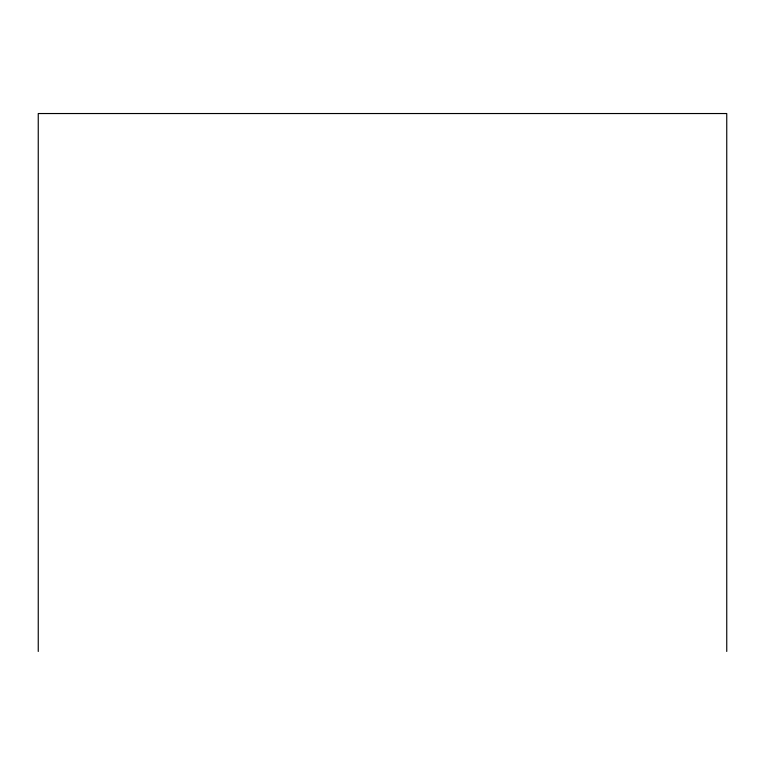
<?xml version="1.0" encoding="UTF-8"?>
<svg xmlns="http://www.w3.org/2000/svg" width="765" height="765" viewBox="0 0 765 765"><rect width="100%" height="100%" fill="white"/><g stroke="black" fill="none" stroke-linecap="round" stroke-linejoin="round"><path stroke-width="1.15" d="M726.75 651.464L726.75 113.536L38.25 113.536L38.25 651.464"/></g></svg>
